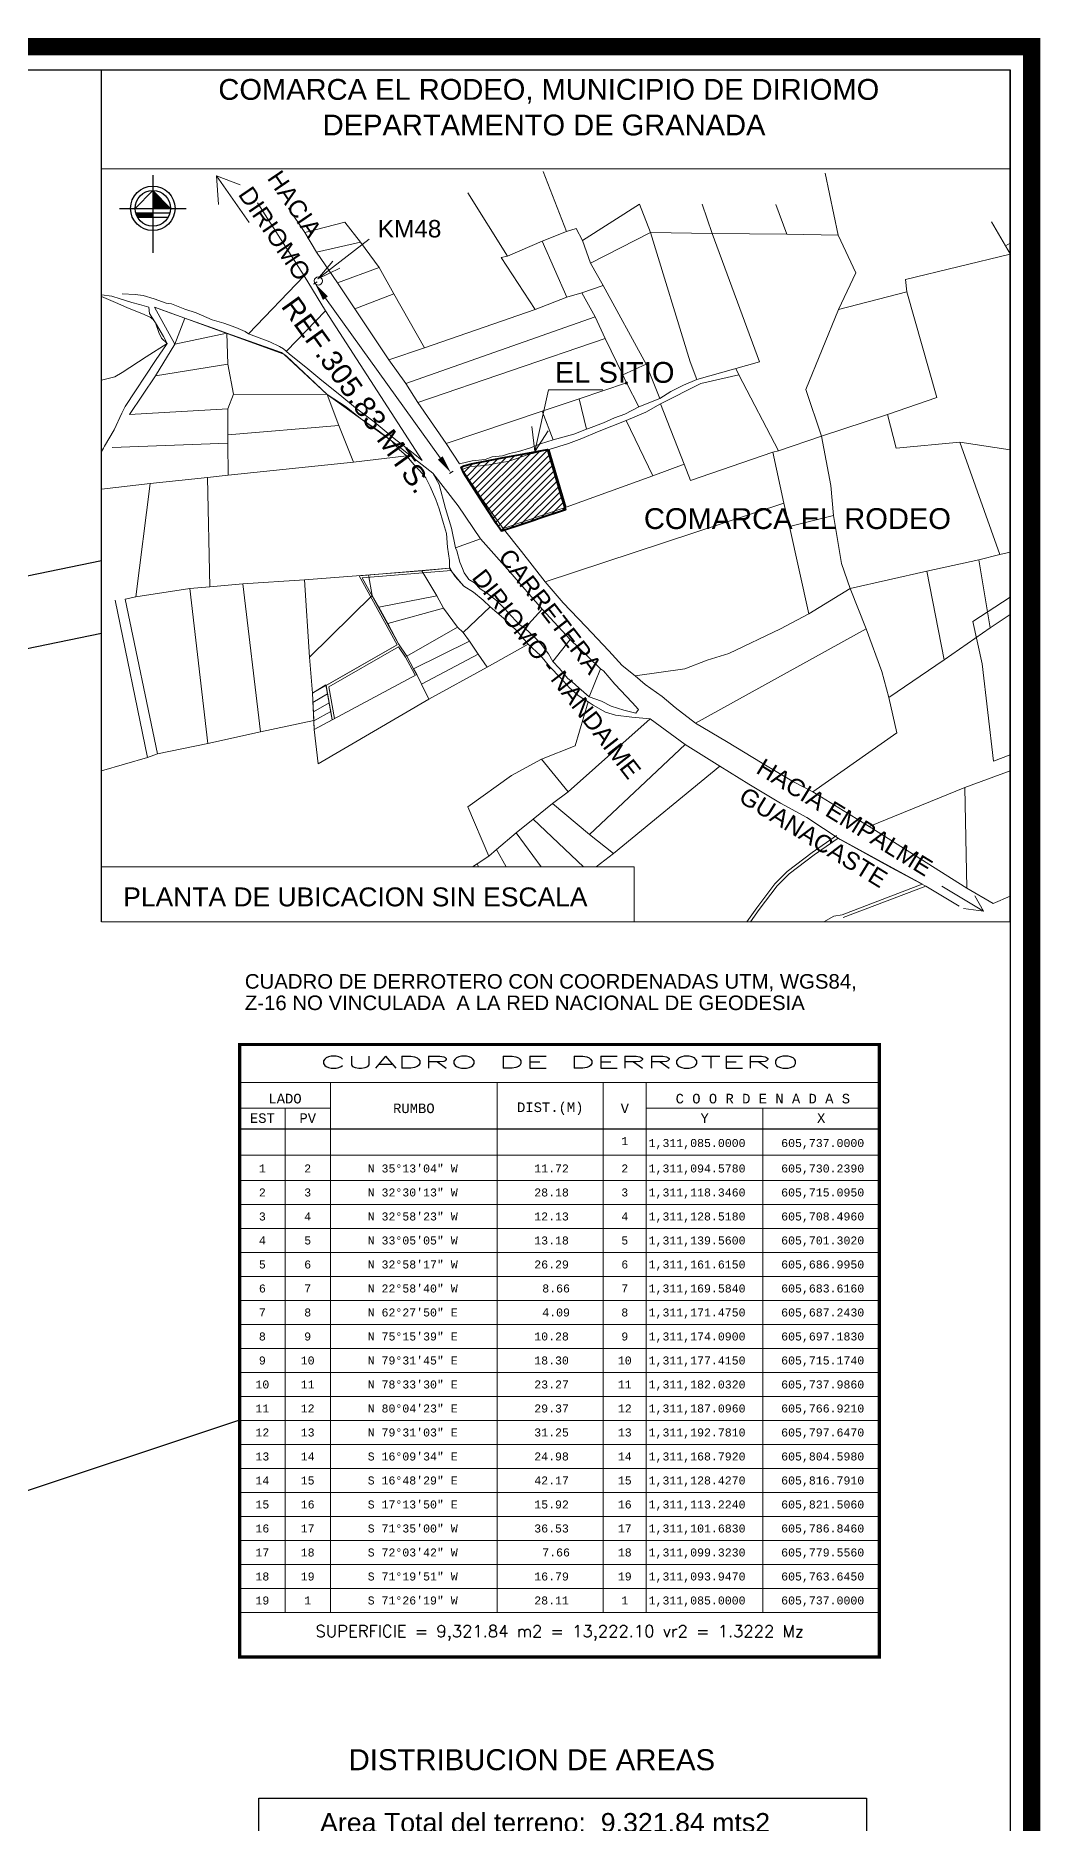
# Model space of a CAD drawing. Header units: millimetres. Extents: x 607619 to 1211550, y 1310734 to 2622648.
# Drawn here: x 607964.8 to 608097.4, y 1310893.5 to 1311129.6 of the extents above; entities that cross this region are included whole.
import ezdxf
from ezdxf.enums import TextEntityAlignment as Align

# ---------------------------------------------------------------- set-up
doc = ezdxf.new("R2010")
doc.units = ezdxf.units.MM
doc.header["$PDMODE"] = 32
doc.header["$PDSIZE"] = 0.3
for name, color, linetype in [('-42', 7, 'Continuous'), ('2', 1, 'Continuous'), ('acera', 8, 'Continuous'), ('CERCO', 6, 'Continuous'), ('CVL_CUADCON', 1, 'Continuous'), ('CVL_CUADCON_LIN', 8, 'Continuous'), ('CVL_CUADCON_TIT', 1, 'Continuous'), ('CVL_CUADCON_TX', 2, 'Continuous'), ('FORMATO', 7, 'Continuous'), ('NORTE', 7, 'Continuous'), ('texto', 7, 'Continuous')]:
    doc.layers.add(name, color=color, linetype=linetype)
doc.styles.add('HUECA1', font='HUECA1.shx')
doc.styles.add('MONOTXT4', font='MONOTXT4.shx')
doc.styles.add('PI', font='arial.ttf', dxfattribs={"height": 0.4})
doc.styles.add('PUNTOS PI', font='arial.ttf', dxfattribs={"height": 2.75})
doc.styles.add('ROTULOS', font='arial.ttf', dxfattribs={"height": 3})
doc.dimstyles.new('COTAS LINDEROS', dxfattribs={"dimscale": 40, "dimtxt": 2.75, "dimasz": 0.06, "dimexe": 0.005, "dimexo": 0.005, "dimgap": 0.005, "dimtad": 2, "dimzin": 0, "dimdsep": 46, "dimtxsty": 'PUNTOS PI', "dimcen": 0.09, "dimclrd": 1, "dimclre": 1, "dimclrt": 3, "dimadec": 0, "dimazin": 0, "dimtfac": 1, "dimtofl": 0, "dimtmove": 0, "dimatfit": 3, "dimldrblk": 'ARCHTICK', "dimfxl": 1, "dimtolj": 1, "dimtzin": 0, "dimarcsym": 0})

# ---------------------------------------------------------------- blocks, each defined once
blk = doc.blocks.new('NORTE')
for points in [[(0, 0.4), (0, 0), (0.4, 0)], [(0, -0.1), (-0.387, -0.1, 0.067833), (-0.346, -0.2), (0, -0.2)]]:
    blk.add_hatch(color=256).paths.add_polyline_path(points)
for p, q in [((0, 0.75), (0, -1)), ((-0.75, 0), (0.75, 0)), ((0, 0.4), (-0.4, 0)), ((0, 0.4), (0.4, 0)), ((-0.387, -0.1), (0.387, -0.1)), ((-0.346, -0.2), (0.346, -0.2))]:
    blk.add_line(p, q)
for radius in [0.5, 0.4]:
    blk.add_circle((0, 0), radius)
blk = doc.blocks.new('_ArchTick')
at = {"color": 0, "linetype": 'ByBlock', "const_width": 0.15}
blk.add_lwpolyline([(-0.5, -0.5), (0.5, 0.5)], dxfattribs=at)
blk = doc.blocks.new('*D82')
at = {"color": 7, "lineweight": -2, "transparency": 16777216}
blk.add_line((607924.95, 1311040.67), (607922.14, 1311049.68), dxfattribs=at)
at = {"layer": 'Defpoints', "color": 0, "transparency": 16777216}
for p in [(607922.14, 1311049.68), (607922.14, 1311049.68), (607924.95, 1311040.67)]:
    blk.add_point(p, dxfattribs=at)
at = {"color": 7, "lineweight": -2, "transparency": 16777216, "xscale": 0.8, "yscale": 0.8, "zscale": 0.8}
for p, rotation in [((607922.14, 1311049.68), 107.3516374005312), ((607924.95, 1311040.67), 287.3516374005312)]:
    blk.add_blockref('_ArchTick', p, dxfattribs=dict(at, rotation=rotation))
at = {"color": 7, "transparency": 16777216, "insert": (607922.77, 1311044.93), "char_height": 2.75, "width": 591.5501, "attachment_point": 5, "rotation": 287.3516, "style": 'PUNTOS PI'}
blk.add_mtext('\\A1;{\\fArial|b1|i0|c0|p34;\\H0.43636x;5.86 M}', dxfattribs=at)

msp = doc.modelspace()

# ---------------------------------------------------------------- hatches: boundary and pattern name
at = {"layer": 'CVL_CUADCON_TX', "lineweight": 0}
h = msp.add_hatch(dxfattribs=at)
h.set_pattern_fill('ANSI31', scale=0.2)
h.set_pattern_definition([(45, (1988.48304, -183.159), (-0.44901280605, 0.44901280605), [])])
h.paths.add_polyline_path([(608030.553, 1311065.566), (608031.282, 1311065.802), (608034.748, 1311066.956), (608034.277, 1311068.477), (608033.058, 1311072.513), (608032.363, 1311074.912), (608029.29, 1311074.343), (608026.396, 1311073.837), (608024.115, 1311073.375), (608022.316, 1311073.043), (608021.322, 1311072.781), (608020.959, 1311072.592), (608021.297, 1311071.795), (608022.728, 1311069.59), (608023.447, 1311068.486), (608024.107, 1311067.468), (608025.622, 1311065.092), (608026.298, 1311064.134), (608028.962, 1311065.029)])

# ---------------------------------------------------------------- linework, layer by layer
at = {"layer": '-42', "color": 6, "lineweight": 0, "ltscale": 0.5}
for p, q in [((608088.561, 1311052.21), (608093.457, 1311055.419)), ((608091.269, 1311033.79), (608089.791, 1311046.612)), ((608093.457, 1311034.605), (608091.269, 1311033.79))]:
    msp.add_line(p, q, dxfattribs=at)
for p, q in [((607973.457, 1311012.572), (607973.457, 1311125.072)), ((607973.457, 1311125.072), (608093.457, 1311125.072)), ((608093.457, 1311012.572), (608093.457, 1311125.072))]:
    msp.add_line(p, q)
at = {"lineweight": 0}
for p, q in [((607973.457, 1311111.981), (608093.457, 1311111.981)), ((608093.457, 1311012.572), (607973.457, 1311012.572))]:
    msp.add_line(p, q, dxfattribs=at)
at = {"const_width": 2.28}
msp.add_lwpolyline([(607620.357, 1311128.119), (607620.357, 1310808.919), (608096.307, 1310808.919), (608096.307, 1311128.119)], close=True, dxfattribs=at)
for points in [[(607760.933, 1311016.419), (607973.457, 1311060.263)], [(607920.451, 1311039.738), (607973.457, 1311050.673)]]:
    msp.add_lwpolyline(points)
at = {"lineweight": 0}
msp.add_lwpolyline([(607973.457, 1311012.572), (608043.833, 1311012.572), (608043.833, 1311019.81), (607973.457, 1311019.81)], close=True, dxfattribs=at)
at = {"layer": '2', "color": 1, "linetype": 'Continuous', "lineweight": 0}
for p, q in [((608031.773, 1311111.625), (608034.862, 1311103.716)), ((608069.039, 1311111.429), (608070.759, 1311103.233)), ((608021.837, 1311108.807), (608027.061, 1311100.451)), ((608000.221, 1311097.869), (607994.072, 1311107.481)), ((607998.135, 1311106.807), (608000.329, 1311103.587)), ((608036.975, 1311102.507), (608044.514, 1311107.345)), ((608044.514, 1311107.345), (608045.956, 1311103.593)), ((608052.789, 1311107.335), (608054.105, 1311103.455)), ((608063.98, 1311103.352), (608062.512, 1311107.282)), ((608005.587, 1311104.968), (608000.329, 1311103.587)), ((608005.587, 1311104.968), (608007.657, 1311102.311)), ((608034.862, 1311103.716), (608036.129, 1311104.103)), ((608036.129, 1311104.103), (608036.975, 1311102.507)), ((608092.851, 1311101.844), (608091.006, 1311104.985)), ((608000.329, 1311103.587), (608001.835, 1311101)), ((608001.835, 1311101), (608007.657, 1311102.311)), ((608007.657, 1311102.311), (608010.137, 1311098.97)), ((608027.061, 1311100.451), (608031.645, 1311102.455)), ((608031.645, 1311102.455), (608034.862, 1311103.716)), ((608031.645, 1311102.455), (608034.909, 1311095.029)), ((608036.975, 1311102.507), (608038.058, 1311099.541)), ((608038.058, 1311099.541), (608045.956, 1311103.593)), ((608051.201, 1311086.499), (608045.956, 1311103.593)), ((608045.956, 1311103.593), (608054.105, 1311103.455)), ((608054.105, 1311103.455), (608060.36, 1311086.496)), ((608054.105, 1311103.455), (608063.98, 1311103.352)), ((608063.98, 1311103.352), (608070.759, 1311103.233)), ((608070.759, 1311103.233), (608073.07, 1311098.241)), ((608092.851, 1311101.844), (608093.457, 1311102.18)), ((608093.457, 1311100.789), (608092.851, 1311101.844)), ((608001.835, 1311101), (608004.615, 1311096.943)), ((608027.061, 1311100.451), (608026.235, 1311100.301)), ((608026.235, 1311100.301), (608030.755, 1311093.408)), ((608039.724, 1311096.577), (608038.058, 1311099.541)), ((608079.644, 1311097.378), (608093.457, 1311100.721)), ((607992.887, 1311090.198), (608000.221, 1311097.869)), ((608003.029, 1311093.254), (608000.221, 1311097.869)), ((608004.615, 1311096.943), (608010.137, 1311098.97)), ((608004.615, 1311096.943), (608006.937, 1311093.495)), ((608010.137, 1311098.97), (608012.06, 1311095.475)), ((608073.07, 1311098.241), (608070.786, 1311093.403)), ((608079.836, 1311095.734), (608079.644, 1311097.378)), ((608006.937, 1311093.495), (608012.06, 1311095.475)), ((608012.06, 1311095.475), (608016.135, 1311088.357)), ((608030.755, 1311093.408), (608034.909, 1311095.029)), ((608034.909, 1311095.029), (608036.911, 1311095.623)), ((608036.911, 1311095.623), (608039.724, 1311096.577)), ((608036.911, 1311095.623), (608038.68, 1311092.432)), ((608045.39, 1311086.216), (608039.724, 1311096.577)), ((608070.786, 1311093.403), (608079.836, 1311095.734)), ((608079.836, 1311095.734), (608083.795, 1311081.809)), ((607997.882, 1311087.901), (608003.029, 1311093.254)), ((608006.937, 1311093.495), (608011.426, 1311086.749)), ((608013.671, 1311083.631), (608038.68, 1311092.432)), ((608016.135, 1311088.357), (608030.755, 1311093.408)), ((608038.68, 1311092.432), (608039.99, 1311089.593)), ((608066.477, 1311082.841), (608070.786, 1311093.403)), ((607990.127, 1311086.217), (607990.019, 1311090.291)), ((608011.426, 1311086.749), (608016.135, 1311088.357)), ((608039.99, 1311089.593), (608015.253, 1311081.12)), ((608039.99, 1311089.593), (608042.326, 1311084.779)), ((607980.572, 1311084.66), (607990.127, 1311086.217)), ((607990.127, 1311086.217), (607990.913, 1311082.225)), ((608011.426, 1311086.749), (608013.671, 1311083.631)), ((608042.326, 1311084.779), (608045.39, 1311086.216)), ((608046.161, 1311084.315), (608045.39, 1311086.216)), ((608052.094, 1311084.183), (608051.201, 1311086.499)), ((608052.094, 1311084.183), (608060.36, 1311086.496)), ((608057.625, 1311084.785), (608057.244, 1311085.624)), ((607980.572, 1311084.66), (607977.162, 1311079.555)), ((608013.671, 1311083.631), (608015.253, 1311081.12)), ((608036.555, 1311081.626), (608042.788, 1311083.714)), ((608042.326, 1311084.779), (608042.788, 1311083.714)), ((608042.788, 1311083.714), (608044.442, 1311080.551)), ((608047.205, 1311081.652), (608046.161, 1311084.315)), ((608062.891, 1311074.746), (608057.625, 1311084.785)), ((608068.541, 1311076.679), (608066.477, 1311082.841)), ((607977.162, 1311079.555), (607990.164, 1311080.3)), ((607990.164, 1311080.3), (607990.141, 1311076.872)), ((607990.164, 1311080.3), (607990.913, 1311082.225)), ((607990.913, 1311082.225), (608003.244, 1311082.176)), ((608004.821, 1311078.113), (608003.244, 1311082.176)), ((608015.253, 1311081.12), (608019.002, 1311075.72)), ((608031.673, 1311079.983), (608036.555, 1311081.626)), ((608036.555, 1311081.626), (608037.497, 1311077.633)), ((608044.442, 1311080.551), (608047.205, 1311081.652)), ((608047.283, 1311080.967), (608050.436, 1311073.008)), ((608083.795, 1311081.809), (608077.258, 1311079.567)), ((607990.141, 1311076.872), (608004.821, 1311078.113)), ((608004.821, 1311078.113), (608006.743, 1311073.249)), ((608019.002, 1311075.72), (608031.673, 1311079.983)), ((608031.673, 1311079.983), (608033.1, 1311076.202)), ((608042.747, 1311078.767), (608046.256, 1311071.463)), ((608077.258, 1311079.567), (608068.541, 1311076.679)), ((608077.258, 1311079.567), (608078.399, 1311075.102)), ((607990.159, 1311075.754), (607974.849, 1311075.204)), ((607990.159, 1311075.754), (607990.141, 1311076.872)), ((607990.181, 1311071.539), (607990.159, 1311075.754)), ((608068.541, 1311076.679), (608062.891, 1311074.746)), ((608078.399, 1311075.102), (608086.822, 1311075.906)), ((608086.822, 1311075.906), (608092.106, 1311061.047)), ((608086.822, 1311075.906), (608093.457, 1311074.894)), ((608025.05, 1311073.965), (608026.399, 1311074.109)), ((608032.583, 1311074.949), (608034.83, 1311067.317)), ((608051.26, 1311070.853), (608062.13, 1311074.564)), ((608062.13, 1311074.564), (608062.891, 1311074.746)), ((608062.13, 1311074.564), (608063.588, 1311067.84)), ((607979.894, 1311070.419), (607987.463, 1311071.228)), ((607987.463, 1311071.228), (607990.181, 1311071.539)), ((607987.463, 1311071.228), (607987.773, 1311056.776)), ((608034.83, 1311067.317), (608046.256, 1311071.463)), ((608046.256, 1311071.463), (608050.436, 1311073.008)), ((608050.436, 1311073.008), (608051.26, 1311070.853)), ((607973.457, 1311069.71), (607979.894, 1311070.419)), ((607979.894, 1311070.419), (607977.992, 1311055.45)), ((608026.527, 1311064.512), (608034.83, 1311067.317)), ((608032.059, 1311057.44), (608063.588, 1311067.84)), ((608063.588, 1311067.84), (608064.341, 1311064.771)), ((608064.341, 1311064.771), (608070.146, 1311066.196)), ((608064.341, 1311064.771), (608066.891, 1311053.226)), ((608020.222, 1311061.927), (608023.505, 1311063.123)), ((608093.457, 1311061.361), (608092.106, 1311061.047)), ((608007.476, 1311058.267), (608019.413, 1311059.255)), ((608015.76, 1311058.887), (608019.413, 1311059.255)), ((608089.318, 1311060.373), (608082.472, 1311058.841)), ((608092.106, 1311061.047), (608089.318, 1311060.373)), ((608089.318, 1311060.373), (608090.839, 1311051.364)), ((607987.773, 1311056.776), (607985.107, 1311056.592)), ((607992.116, 1311057.202), (607987.773, 1311056.776)), ((608000.268, 1311057.728), (607992.116, 1311057.202)), ((607994.448, 1311037.632), (607992.116, 1311057.202)), ((608000.268, 1311057.728), (608015.76, 1311058.887)), ((608000.936, 1311047.514), (608000.268, 1311057.728)), ((608012.506, 1311049.148), (608007.476, 1311058.267)), ((608007.884, 1311057.962), (608019.63, 1311058.936)), ((608012.688, 1311049.252), (608007.884, 1311057.962)), ((608009.189, 1311055.658), (608008.737, 1311058.361)), ((608017.743, 1311055.622), (608015.76, 1311058.887)), ((608082.472, 1311058.841), (608072.356, 1311056.555)), ((608084.769, 1311047.142), (608082.472, 1311058.841)), ((607975.273, 1311055.037), (607979.526, 1311034.259)), ((607977.992, 1311055.45), (607976.594, 1311055.155)), ((607976.594, 1311055.155), (607980.874, 1311034.732)), ((607985.107, 1311056.592), (607977.992, 1311055.45)), ((607985.107, 1311056.592), (607987.508, 1311036.107)), ((608009.189, 1311055.658), (608000.936, 1311047.514)), ((608009.189, 1311055.658), (608010.067, 1311054.102)), ((608010.067, 1311054.102), (608017.743, 1311055.622)), ((608018.646, 1311053.965), (608017.743, 1311055.622)), ((608072.356, 1311056.555), (608066.891, 1311053.226)), ((608072.356, 1311056.555), (608074.466, 1311051.257)), ((608010.067, 1311054.102), (608011.297, 1311051.935)), ((608011.297, 1311051.935), (608018.646, 1311053.965)), ((608012.688, 1311049.252), (608011.297, 1311051.935)), ((608020.482, 1311051.463), (608018.646, 1311053.965)), ((608021.239, 1311050.772), (608024.786, 1311054.165)), ((608029.366, 1311051.348), (608031.641, 1311053.846)), ((608035.371, 1311049.833), (608031.641, 1311053.846)), ((608089.791, 1311046.612), (608088.561, 1311052.21)), ((608090.839, 1311051.364), (608093.457, 1311053.118)), ((608013.781, 1311047.626), (608020.482, 1311051.463)), ((608014.684, 1311045.968), (608022.069, 1311049.623)), ((608021.239, 1311050.772), (608020.482, 1311051.463)), ((608022.069, 1311049.623), (608021.239, 1311050.772)), ((608023.225, 1311047.888), (608022.069, 1311049.623)), ((608033.068, 1311046.954), (608035.371, 1311049.833)), ((608051.893, 1311038.775), (608074.466, 1311051.257)), ((608074.466, 1311051.257), (608076.502, 1311045.628)), ((608084.769, 1311047.142), (608090.839, 1311051.364)), ((608001.336, 1311042.737), (608000.936, 1311047.514)), ((608012.506, 1311049.148), (608001.336, 1311042.737)), ((608003.109, 1311043.755), (608012.506, 1311049.148)), ((608013.781, 1311047.626), (608012.688, 1311049.252)), ((608013.601, 1311047.517), (608012.693, 1311048.868)), ((608013.601, 1311047.517), (608014.499, 1311045.868)), ((608013.781, 1311047.626), (608014.684, 1311045.968)), ((608015.711, 1311043.955), (608023.225, 1311047.888)), ((608024.407, 1311046.204), (608023.225, 1311047.888)), ((608029.802, 1311049.2), (608024.407, 1311046.204)), ((608001.532, 1311037.936), (608015.085, 1311045.204)), ((608014.498, 1311045.871), (608014.899, 1311045.106)), ((608014.684, 1311045.968), (608015.085, 1311045.204)), ((608015.085, 1311045.204), (608015.711, 1311043.955)), ((608024.407, 1311046.204), (608016.713, 1311041.967)), ((608033.042, 1311046.954), (608033.068, 1311046.954)), ((608037.885, 1311042.247), (608039.382, 1311045.969)), ((608076.502, 1311045.628), (608077.46, 1311042.179)), ((608077.46, 1311042.179), (608084.769, 1311047.142)), ((608001.489, 1311039.13), (608001.336, 1311042.737)), ((608015.711, 1311043.955), (608016.713, 1311041.967)), ((608016.713, 1311041.967), (608002.061, 1311033.438)), ((608036.014, 1311035.81), (608037.747, 1311041.627)), ((608078.526, 1311037.51), (608077.46, 1311042.179)), ((607994.448, 1311037.632), (608001.489, 1311039.13)), ((608001.532, 1311037.936), (608001.489, 1311039.13)), ((608002.061, 1311033.438), (608001.532, 1311037.936)), ((608035.111, 1311029.722), (608045.927, 1311039.341)), ((608045.927, 1311039.341), (608050.558, 1311035.95)), ((607980.874, 1311034.732), (607987.508, 1311036.107)), ((607987.508, 1311036.107), (607994.448, 1311037.632)), ((608031.585, 1311034.013), (608036.014, 1311035.81)), ((608037.891, 1311024.09), (608050.558, 1311035.95)), ((608050.558, 1311035.95), (608055.11, 1311033.093)), ((608067.431, 1311029.701), (608078.526, 1311037.51)), ((607973.457, 1311032.487), (607979.526, 1311034.259)), ((607979.526, 1311034.259), (607980.874, 1311034.732)), ((608027.611, 1311031.858), (608031.585, 1311034.013)), ((608031.585, 1311034.013), (608035.111, 1311029.722)), ((608041.072, 1311021.578), (608055.11, 1311033.093)), ((608021.847, 1311027.735), (608027.611, 1311031.858)), ((608087.5, 1311030.29), (608093.457, 1311032.516)), ((608033.044, 1311028.188), (608035.111, 1311029.722)), ((608067.431, 1311029.701), (608074.832, 1311025.15)), ((608087.5, 1311030.29), (608074.832, 1311025.15)), ((608087.753, 1311017.009), (608087.5, 1311030.29)), ((608024.621, 1311021.239), (608021.847, 1311027.735)), ((608028.246, 1311024.311), (608030.492, 1311026.123)), ((608030.492, 1311026.123), (608033.044, 1311028.188)), ((608030.492, 1311026.123), (608037.1, 1311019.81)), ((608033.044, 1311028.188), (608037.891, 1311024.09)), ((608025.642, 1311022.12), (608028.246, 1311024.311)), ((608028.246, 1311024.311), (608031.535, 1311019.81)), ((608037.891, 1311024.09), (608041.072, 1311021.578)), ((608074.832, 1311025.15), (608087.753, 1311017.009)), ((608023.092, 1311020.209), (608024.621, 1311021.239)), ((608024.621, 1311021.239), (608025.642, 1311022.12)), ((608025.642, 1311022.12), (608026.899, 1311019.81)), ((608038.79, 1311019.81), (608041.072, 1311021.578)), ((608022.443, 1311019.81), (608023.092, 1311020.209)), ((608023.092, 1311020.209), (608023.24, 1311019.81)), ((608071.283, 1311013.479), (608081.856, 1311017.52)), ((608071.425, 1311013.108), (608082.321, 1311017.271)), ((608082.321, 1311017.271), (608086.721, 1311014.642)), ((608087.753, 1311017.009), (608091.237, 1311014.987)), ((608091.237, 1311014.987), (608093.457, 1311015.941))]:
    msp.add_line(p, q, dxfattribs=at)
for points in [[(607973.457, 1311095.362), (607974.825, 1311095.198), (607975.917, 1311094.82), (607977.442, 1311094.342), (607978.458, 1311094.092), (607979.703, 1311093.714)], [(607973.457, 1311095.123), (607975.61, 1311094.201), (607976.911, 1311093.632), (607978.804, 1311092.88), (607979.874, 1311092.4), (607980.292, 1311092.093), (607980.583, 1311091.639), (607981.668, 1311089.841), (607982.124, 1311088.941), (607979.348, 1311087.187), (607976.18, 1311085.108), (607975.225, 1311084.544), (607973.457, 1311084.067)], [(607973.457, 1311095.123), (607975.61, 1311094.201), (607976.911, 1311093.632), (607978.804, 1311092.88), (607979.874, 1311092.4), (607980.292, 1311092.093), (607980.583, 1311091.639), (607981.668, 1311089.841), (607982.124, 1311088.941), (607979.348, 1311087.187), (607976.18, 1311085.108), (607975.225, 1311084.544), (607973.457, 1311084.067)], [(607982.703, 1311094.156), (607982.011, 1311094.259), (607980.434, 1311094.81), (607978.96, 1311095.26), (607977.893, 1311095.407), (607976.166, 1311095.5)], [(607979.703, 1311093.714), (607979.815, 1311092.868), (607980.568, 1311091.644), (607981.042, 1311090.396), (607981.392, 1311089.632), (607982.124, 1311088.941), (607980.611, 1311086.666), (607976.585, 1311080.6), (607976.123, 1311079.74), (607975.118, 1311077.513), (607973.847, 1311075.365), (607973.713, 1311075.121), (607973.457, 1311074.652)], [(607980.464, 1311093.717), (607983.164, 1311088.832), (607980.572, 1311084.66)], [(607980.464, 1311093.717), (607981.659, 1311093.288), (607984.454, 1311092.281), (607988.215, 1311090.946), (607990.019, 1311090.291)], [(607980.464, 1311093.717), (607997.554, 1311087.506), (608003.244, 1311082.176), (608011.742, 1311076.078), (608017.216, 1311071.802)], [(607982.703, 1311094.156), (607984.475, 1311093.475), (607985.949, 1311092.997), (607988.059, 1311092.063), (607989.608, 1311091.611), (607991.209, 1311091.031), (607992.429, 1311090.502), (607992.887, 1311090.198)], [(607997.513, 1311088.231), (607998.251, 1311087.572), (608000.695, 1311085.572), (608002.578, 1311084.028), (608004.945, 1311082.13), (608007.006, 1311080.409), (608009.474, 1311078.587), (608012.122, 1311076.384), (608014.615, 1311074.436), (608015.812, 1311073.474), (608003.029, 1311093.254)], [(607990.019, 1311090.291), (607997.21, 1311087.747), (607997.897, 1311087.266), (608003.244, 1311082.176)], [(607992.887, 1311090.198), (607995.708, 1311089.165), (607996.979, 1311088.534), (607997.513, 1311088.231)], [(608047.205, 1311081.652), (608048.673, 1311082.597), (608050.346, 1311083.415), (608052.094, 1311084.183)], [(608057.625, 1311084.785), (608052.629, 1311083.626), (608047.283, 1311080.967)], [(608003.244, 1311082.176), (608005.762, 1311080.583), (608007.671, 1311079.038), (608010.037, 1311077.394), (608011.742, 1311076.078), (608012.786, 1311074.938), (608013.728, 1311074.077)], [(608037.776, 1311077.684), (608039.779, 1311078.453), (608041.223, 1311079.118), (608042.567, 1311079.58), (608043.504, 1311080.091), (608044.442, 1311080.551)], [(608047.283, 1311080.967), (608045.332, 1311079.868), (608042.747, 1311078.767)], [(608042.747, 1311078.767), (608038.971, 1311077.256), (608036.893, 1311076.386), (608035.118, 1311075.719), (608032.583, 1311074.949)], [(608019.002, 1311075.72), (608020.762, 1311073.032), (608022.411, 1311073.418), (608024.136, 1311073.627), (608025.05, 1311073.965)], [(608026.399, 1311074.109), (608027.356, 1311074.399), (608028.548, 1311074.657), (608029.968, 1311075.093), (608031.438, 1311075.657), (608033.1, 1311076.202)], [(608033.1, 1311076.202), (608035.85, 1311076.967), (608037.497, 1311077.633), (608037.776, 1311077.684)], [(608070.146, 1311066.196), (608069.795, 1311070.183), (608068.541, 1311076.679)], [(607990.181, 1311071.539), (608006.743, 1311073.249), (608013.728, 1311074.077)], [(608013.728, 1311074.077), (608014.747, 1311072.911), (608015.512, 1311072.101), (608016.276, 1311071.188), (608016.864, 1311070.021), (608017.631, 1311068.347), (608018.067, 1311067.103), (608018.632, 1311065.148), (608019.017, 1311063.853), (608019.15, 1311062.024), (608019.435, 1311060.272), (608019.413, 1311059.255)], [(608032.583, 1311074.949), (608029.793, 1311074.254), (608028.044, 1311073.664), (608027.132, 1311073.331), (608025.99, 1311073.175), (608024.646, 1311072.917), (608023.53, 1311072.786), (608022.083, 1311072.68), (608021.095, 1311072.271)], [(608023.505, 1311063.123), (608020.564, 1311067.486), (608017.216, 1311071.802)], [(608017.216, 1311071.802), (608018.044, 1311070.323), (608018.886, 1311067.143), (608019.681, 1311064.522), (608020.222, 1311061.927)], [(608021.095, 1311072.271), (608023.773, 1311068.264), (608026.527, 1311064.512)], [(608072.356, 1311056.555), (608071.196, 1311059.852), (608070.146, 1311066.196)], [(608026.527, 1311064.512), (608028.949, 1311061.445), (608032.059, 1311057.44)], [(608019.15, 1311062.024), (608019.435, 1311060.272), (608019.418, 1311059.503), (608019.443, 1311059.258), (608019.783, 1311058.71), (608020.739, 1311057.519), (608021.325, 1311056.873)], [(608020.222, 1311061.927), (608020.372, 1311061.545), (608020.768, 1311060.07), (608021.118, 1311059.229), (608021.368, 1311058.643), (608021.795, 1311058.005), (608021.971, 1311057.75), (608022.704, 1311057.313), (608023.46, 1311056.52), (608024.421, 1311055.904), (608025.608, 1311054.981), (608026.667, 1311053.933), (608027.675, 1311052.884), (608028.607, 1311051.836), (608029.366, 1311051.348)], [(608031.641, 1311053.846), (608027.41, 1311058.778), (608023.505, 1311063.123)], [(608019.413, 1311059.255), (608020.153, 1311058.165), (608021.325, 1311056.873), (608022.596, 1311056.089), (608023.869, 1311055.026), (608024.786, 1311054.165)], [(608032.059, 1311057.44), (608034.454, 1311054.678), (608037.408, 1311051.536), (608040.465, 1311048.344), (608042.223, 1311046.418), (608043.928, 1311045.026)], [(608024.786, 1311054.165), (608026.542, 1311052.671), (608028.375, 1311050.923), (608029.802, 1311049.2)], [(608043.928, 1311045.026), (608050.506, 1311045.982), (608053.47, 1311047.089), (608056.334, 1311047.967), (608063.119, 1311051.226), (608066.891, 1311053.226)], [(608029.366, 1311051.348), (608030.652, 1311050.146), (608031.534, 1311049.225), (608032.516, 1311047.948), (608033.068, 1311046.954)], [(608039.382, 1311045.969), (608037.692, 1311047.581), (608035.371, 1311049.833)], [(608003.482, 1311043.582), (608012.693, 1311048.868)], [(608029.802, 1311049.2), (608031.432, 1311047.706), (608032.68, 1311046.236), (608034.081, 1311044.767), (608035.279, 1311043.449), (608036.424, 1311042.462), (608037.035, 1311042.032), (608037.747, 1311041.627)], [(608033.068, 1311046.954), (608033.925, 1311046.034), (608035.033, 1311044.705), (608035.639, 1311044.269), (608036.497, 1311043.476), (608037.178, 1311042.887), (608037.885, 1311042.247)], [(608037.885, 1311042.247), (608039.505, 1311041.677), (608040.77, 1311041.033), (608042.467, 1311040.487), (608044.039, 1311040.12), (608044.397, 1311040.601), (608043.54, 1311041.521), (608041.272, 1311043.95), (608039.761, 1311045.687), (608039.382, 1311045.969)], [(608043.928, 1311045.026), (608045.252, 1311043.912), (608047.49, 1311042.293), (608049.221, 1311040.876), (608051.893, 1311038.775)], [(608001.33, 1311042.737), (608003.094, 1311043.833), (608003.939, 1311039.227)], [(608001.336, 1311042.737), (608001.532, 1311037.938)], [(608001.532, 1311037.938), (608001.485, 1311039.082), (608001.436, 1311040.292), (608001.386, 1311041.502), (608003.31, 1311042.655)], [(608003.109, 1311043.755), (608003.939, 1311039.227)], [(608003.939, 1311039.227), (608003.737, 1311040.325), (608003.524, 1311041.49), (608003.31, 1311042.655)], [(608003.482, 1311043.582), (608004.25, 1311039.394)], [(608001.436, 1311040.292), (608003.524, 1311041.49)], [(608003.737, 1311040.325), (608001.485, 1311039.082)], [(608037.747, 1311041.627), (608038.383, 1311041.172), (608040.01, 1311040.262), (608041.357, 1311039.86), (608043.49, 1311039.562), (608045.927, 1311039.341)], [(608001.532, 1311037.938), (608003.939, 1311039.227)], [(608051.893, 1311038.775), (608056.013, 1311036.374), (608060.718, 1311033.517), (608064.838, 1311031.04), (608067.431, 1311029.701)], [(608055.11, 1311033.093), (608058.976, 1311030.742), (608063.122, 1311028.239), (608066.605, 1311026.344), (608071.031, 1311023.436), (608077.693, 1311019.747), (608082.321, 1311017.271)], [(608070.541, 1311023.935), (608067.343, 1311021.703), (608064.035, 1311019.203), (608062.394, 1311017.591), (608059.999, 1311014.417), (608058.685, 1311012.572)], [(608070.769, 1311023.608), (608067.577, 1311021.381), (608064.295, 1311018.901), (608062.694, 1311017.328), (608060.32, 1311014.181), (608059.174, 1311012.572)], [(608081.886, 1311017.531), (608070.769, 1311023.608)], [(608081.856, 1311017.52), (608071.283, 1311013.479), (608070.169, 1311013.287), (608068.845, 1311012.572)]]:
    msp.add_lwpolyline(points, dxfattribs=at)
at = {"layer": '2', "color": 1, "linetype": 'Continuous', "lineweight": 0, "flags": 128}
msp.add_lwpolyline([(608093.457, 1311034.605), (608091.269, 1311033.79), (608089.791, 1311046.612), (608088.561, 1311052.21), (608093.457, 1311055.419)], dxfattribs=at)
at = {"layer": '2', "color": 1, "linetype": 'Continuous', "lineweight": 0}
for points in [[(608003.31, 1311042.655), (608003.524, 1311041.49), (608001.436, 1311040.292), (608001.386, 1311041.502)], [(608003.524, 1311041.49), (608003.737, 1311040.325), (608001.485, 1311039.082), (608001.436, 1311040.292)], [(608003.737, 1311040.325), (608003.939, 1311039.227), (608001.532, 1311037.938), (608001.485, 1311039.082)]]:
    msp.add_lwpolyline(points, close=True, dxfattribs=at)
msp.add_point((608042.788, 1311083.714), dxfattribs=at)
at = {"layer": 'acera', "color": 7}
for p, q in [((607994.233, 1310896.846), (608074.498, 1310896.846)), ((607994.233, 1310863.555), (607994.233, 1310896.846)), ((608074.498, 1310896.846), (608074.498, 1310863.555))]:
    msp.add_line(p, q, dxfattribs=at)
at = {"layer": 'CERCO'}
msp.add_line((607952.263, 1310933.662), (607991.715, 1310946.799), dxfattribs=at)
at = {"layer": 'CVL_CUADCON', "color": 1, "linetype": 'Continuous', "lineweight": 0, "const_width": 0.423, "flags": 128}
msp.add_lwpolyline([(607991.715, 1310996.36), (608076.205, 1310996.36), (608076.205, 1310915.468), (607991.715, 1310915.468)], close=True, dxfattribs=at)
at = {"layer": 'CVL_CUADCON', "color": 1, "linetype": 'Continuous', "lineweight": 0, "const_width": 0.158, "flags": 128}
for points in [[(607991.715, 1310991.343), (608076.205, 1310991.343)], [(607991.715, 1310985.196), (608076.205, 1310985.196)], [(607991.715, 1310921.349), (608076.205, 1310921.349)]]:
    msp.add_lwpolyline(points, dxfattribs=at)
at = {"layer": 'CVL_CUADCON_LIN', "color": 1, "linetype": 'Continuous', "lineweight": 0}
for p, q in [((608003.684, 1310991.343), (608003.684, 1310921.349)), ((608025.734, 1310991.343), (608025.734, 1310921.349)), ((608039.725, 1310991.343), (608039.725, 1310921.349)), ((608045.415, 1310991.343), (608045.415, 1310921.349)), ((607997.695, 1310987.932), (607997.695, 1310921.349)), ((608060.81, 1310987.932), (608060.81, 1310921.349)), ((607991.715, 1310981.757), (608076.205, 1310981.757)), ((607991.715, 1310978.4), (608076.205, 1310978.4)), ((607991.715, 1310975.23), (608076.205, 1310975.23)), ((607991.715, 1310972.061), (608076.205, 1310972.061)), ((607991.715, 1310968.891), (608076.205, 1310968.891)), ((607991.715, 1310965.722), (608076.205, 1310965.722)), ((607991.715, 1310962.552), (608076.205, 1310962.552)), ((607991.715, 1310959.383), (608076.205, 1310959.383)), ((607991.715, 1310956.213), (608076.205, 1310956.213)), ((607991.715, 1310953.044), (608076.205, 1310953.044)), ((607991.715, 1310949.874), (608076.205, 1310949.874)), ((607991.715, 1310946.705), (608076.205, 1310946.705)), ((607991.715, 1310943.535), (608076.205, 1310943.535)), ((607991.715, 1310940.366), (608076.205, 1310940.366)), ((607991.715, 1310937.197), (608076.205, 1310937.197)), ((607991.715, 1310934.027), (608076.205, 1310934.027)), ((607991.715, 1310930.858), (608076.205, 1310930.858)), ((607991.715, 1310927.688), (608076.205, 1310927.688)), ((607991.715, 1310924.519), (608076.205, 1310924.519))]:
    msp.add_line(p, q, dxfattribs=at)
at = {"layer": 'CVL_CUADCON_LIN', "color": 8, "linetype": 'Continuous', "lineweight": 0}
for p, q in [((607991.715, 1310987.932), (608003.684, 1310987.932)), ((608045.415, 1310987.932), (608076.205, 1310987.932)), ((607991.715, 1310921.349), (608076.205, 1310921.349))]:
    msp.add_line(p, q, dxfattribs=at)
at = {"layer": 'CVL_CUADCON_TX', "color": 7, "lineweight": 0}
for p, q in [((608001.932, 1311097.073), (608001.479, 1311096.748)), ((608003.041, 1311094.915), (608018.197, 1311073.806)), ((608019.888, 1311072.065), (608019.434, 1311071.739))]:
    msp.add_line(p, q, dxfattribs=at)
for points in [[(607992.948, 1311104.911), (607988.667, 1311111.077)], [(607988.895, 1311107.294), (607988.667, 1311111.077), (607991.767, 1311109.873)], [(608030.703, 1311074.676), (608032.501, 1311082.787), (608039.672, 1311082.787)], [(608030.308, 1311077.947), (608030.703, 1311074.676), (608032.444, 1311077.414)], [(608084.447, 1311017.277), (608089.931, 1311013.976)], [(608088.81, 1311016.007), (608089.931, 1311013.976), (608087.33, 1311014.321)]]:
    msp.add_lwpolyline(points, dxfattribs=at)
at = {"layer": 'CVL_CUADCON_TX', "color": 7, "linetype": 'Continuous', "lineweight": 0}
for points in [[(608002.041, 1311097.477), (608008.821, 1311102.719)], [(608004, 1311099.789), (608002.041, 1311097.477), (608004.935, 1311098.871)]]:
    msp.add_lwpolyline(points, dxfattribs=at)
at = {"layer": 'CVL_CUADCON_TX', "lineweight": 0}
msp.add_lwpolyline([(608026.298, 1311064.134), (608025.622, 1311065.092), (608024.107, 1311067.468), (608023.447, 1311068.486), (608022.728, 1311069.59), (608021.297, 1311071.795), (608020.959, 1311072.592), (608021.322, 1311072.781), (608022.316, 1311073.043), (608024.115, 1311073.375), (608026.396, 1311073.837), (608029.29, 1311074.343), (608032.363, 1311074.912), (608033.058, 1311072.513), (608034.277, 1311068.477), (608034.748, 1311066.956), (608031.282, 1311065.802), (608030.553, 1311065.566), (608028.962, 1311065.029)], close=True, dxfattribs=at)
at = {"layer": 'CVL_CUADCON_TX', "color": 7, "lineweight": 40}
msp.add_lwpolyline([(608026.298, 1311064.134), (608025.622, 1311065.092), (608024.107, 1311067.468), (608023.447, 1311068.486), (608022.728, 1311069.59), (608021.297, 1311071.795), (608020.959, 1311072.592), (608021.322, 1311072.781), (608022.316, 1311073.043), (608024.115, 1311073.375), (608026.396, 1311073.837), (608029.29, 1311074.343), (608032.363, 1311074.912), (608033.058, 1311072.513), (608034.277, 1311068.477), (608034.748, 1311066.956), (608031.282, 1311065.802), (608030.553, 1311065.566), (608028.962, 1311065.029)], close=True, dxfattribs=at)
at = {"layer": 'CVL_CUADCON_TX', "color": 7, "lineweight": 0}
msp.add_circle((608002.094, 1311097.19), 0.543, dxfattribs=at)
for points in [[(608003.366, 1311095.148), (608002.716, 1311094.681), (608001.641, 1311096.864)], [(608018.522, 1311074.039), (608017.872, 1311073.572), (608019.597, 1311071.856)]]:
    msp.add_solid(points, dxfattribs=at)
at = {"layer": 'FORMATO', "color": 8}
for p, q in [((607623.207, 1311125.072), (608093.457, 1311125.072)), ((608093.457, 1311125.072), (608093.457, 1310811.867))]:
    msp.add_line(p, q, dxfattribs=at)

# ---------------------------------------------------------------- block references
at = {"layer": 'NORTE', "lineweight": 0, "xscale": 5.875199999973276, "yscale": 5.875199999973276, "zscale": 5.875199999973276}
msp.add_blockref('NORTE', (607980.232, 1311106.77), dxfattribs=at)

# ---------------------------------------------------------------- texts
at = {"style": 'PI'}
for s, height, p in [('  COMARCA EL RODEO, MUNICIPIO DE DIRIOMO ', 2.75, (607986.757, 1311121.105)), ('DEPARTAMENTO DE GRANADA ', 2.75, (608002.673, 1311116.405)), ('CUADRO DE DERROTERO CON COORDENADAS UTM, WGS84,', 1.925, (607992.39, 1311003.728)), ('Z-16 NO VINCULADA  A LA RED NACIONAL DE GEODESIA', 1.925, (607992.39, 1311000.9)), ('DISTRIBUCION DE AREAS', 2.772, (608006.092, 1310900.52))]:
    msp.add_text(s, height=height, dxfattribs=at).set_placement(p)
at = {"lineweight": 0, "style": 'PI'}
msp.add_text('PLANTA DE UBICACION SIN ESCALA', height=2.5, dxfattribs=at).set_placement((607976.329, 1311014.597))
at = {"layer": 'CVL_CUADCON_TIT', "color": 1, "lineweight": 0, "style": 'HUECA1', "width": 2.180836}
msp.add_text('CUADRO DE DERROTERO', height=1.58473, dxfattribs=at).set_placement((608002.28, 1310993.222), (608065.64, 1310993.222), align=Align.FIT)
at = {"layer": 'CVL_CUADCON_TIT', "color": 1, "lineweight": 0, "style": 'MONOTXT4'}
for s, height, p in [('LADO', 1.2678, (607997.695, 1310988.576)), ('C O O R D E N A D A S', 1.26778, (608060.809, 1310988.576)), ('EST', 1.2678, (607994.705, 1310986.002)), ('PV', 1.2678, (608000.695, 1310986.002)), ('Y', 1.268, (608053.118, 1310986.002)), ('X', 1.268, (608068.511, 1310986.002))]:
    msp.add_text(s, height=height, dxfattribs=at).set_placement(p, align=Align.CENTER)
at = {"layer": 'CVL_CUADCON_TIT', "color": 1, "lineweight": 0}
for s, height, style, p in [('RUMBO', 1.2678, 'MONOTXT4', (608014.715, 1310987.929)), ('DIST.(M)', 1.2678, 'MONOTXT4', (608032.728, 1310987.929)), ('V', 1.268, 'MONOTXT4', (608042.574, 1310987.929)), ('SUPERFICIE = 9,321.84 m2 = 13,222.10 vr2 = 1.3222 Mz', 1.58473, 'HUECA1', (608033.96, 1310918.637))]:
    msp.add_text(s, height=height, dxfattribs=dict(at, style=style)).set_placement(p, align=Align.MIDDLE)
at = {"layer": 'CVL_CUADCON_TX', "color": 7, "lineweight": 0, "style": 'PUNTOS PI'}
for s, rotation, p in [('HACIA ', 304.26473, (607995.255, 1311110.75)), ('DIRIOMO', 304.26473, (607991.423, 1311108.623)), ('CARRETERA', 307.82969, (608025.747, 1311060.685)), ('DIRIOMO - NANDAIME', 307.82969, (608022.258, 1311057.976)), ('HACIA EMPALME', 328.41362, (608059.762, 1311032.292)), ('GUANACASTE', 328.41362, (608057.449, 1311028.529))]:
    msp.add_text(s, height=2.3, rotation=rotation, dxfattribs=at).set_placement(p)
at = {"layer": 'CVL_CUADCON_TX', "color": 2, "linetype": 'Continuous', "lineweight": 0, "style": 'PUNTOS PI'}
msp.add_text('KM48', height=2.3, dxfattribs=at).set_placement((608014.147, 1311104.086), align=Align.MIDDLE)
at = {"layer": 'CVL_CUADCON_TX', "color": 7, "linetype": 'Continuous', "lineweight": 0, "style": 'PUNTOS PI'}
msp.add_text('KM48', height=2.3, dxfattribs=at).set_placement((608014.147, 1311104.086), align=Align.MIDDLE)
at = {"layer": 'CVL_CUADCON_TX', "color": 7, "lineweight": 0, "style": 'PI'}
for s, p in [('EL SITIO', (608033.34, 1311083.736)), ('COMARCA EL RODEO', (608045.097, 1311064.427))]:
    msp.add_text(s, height=2.75, dxfattribs=at).set_placement(p)
at = {"layer": 'CVL_CUADCON_TX', "color": 1, "lineweight": 0, "style": 'MONOTXT4'}
for s, height, p in [('1', 1.056, (608042.57, 1310983.078)), ('1', 1.056, (607994.705, 1310979.456)), ('2', 1.056, (608000.689, 1310979.456)), ('2', 1.056, (608042.57, 1310979.456)), ('2', 1.056, (607994.705, 1310976.287)), ('3', 1.056, (608000.689, 1310976.287)), ('3', 1.056, (608042.57, 1310976.287)), ('3', 1.056, (607994.705, 1310973.117)), ('4', 1.056, (608000.689, 1310973.117)), ('4', 1.056, (608042.57, 1310973.117)), ('4', 1.056, (607994.705, 1310969.948)), ('5', 1.056, (608000.689, 1310969.948)), ('5', 1.056, (608042.57, 1310969.948)), ('5', 1.056, (607994.705, 1310966.778)), ('6', 1.056, (608000.689, 1310966.778)), ('6', 1.056, (608042.57, 1310966.778)), ('6', 1.056, (607994.705, 1310963.609)), ('7', 1.056, (608000.689, 1310963.609)), ('7', 1.056, (608042.57, 1310963.609)), ('7', 1.056, (607994.705, 1310960.439)), ('8', 1.056, (608000.689, 1310960.439)), ('8', 1.056, (608042.57, 1310960.439)), ('8', 1.056, (607994.705, 1310957.27)), ('9', 1.056, (608000.689, 1310957.27)), ('9', 1.056, (608042.57, 1310957.27)), ('9', 1.056, (607994.705, 1310954.1)), ('10', 1.0565, (608000.689, 1310954.1)), ('10', 1.0565, (608042.57, 1310954.1)), ('10', 1.0565, (607994.705, 1310950.931)), ('11', 1.0565, (608000.689, 1310950.931)), ('11', 1.0565, (608042.57, 1310950.931)), ('11', 1.0565, (607994.705, 1310947.761)), ('12', 1.0565, (608000.689, 1310947.761)), ('12', 1.0565, (608042.57, 1310947.761)), ('12', 1.0565, (607994.705, 1310944.592)), ('13', 1.0565, (608000.689, 1310944.592)), ('13', 1.0565, (608042.57, 1310944.592)), ('13', 1.0565, (607994.705, 1310941.423)), ('14', 1.0565, (608000.689, 1310941.423)), ('14', 1.0565, (608042.57, 1310941.423)), ('14', 1.0565, (607994.705, 1310938.253)), ('15', 1.0565, (608000.689, 1310938.253)), ('15', 1.0565, (608042.57, 1310938.253)), ('15', 1.0565, (607994.705, 1310935.084)), ('16', 1.0565, (608000.689, 1310935.084)), ('16', 1.0565, (608042.57, 1310935.084)), ('16', 1.0565, (607994.705, 1310931.914)), ('17', 1.0565, (608000.689, 1310931.914)), ('17', 1.0565, (608042.57, 1310931.914)), ('17', 1.0565, (607994.705, 1310928.745)), ('18', 1.0565, (608000.689, 1310928.745)), ('18', 1.0565, (608042.57, 1310928.745)), ('18', 1.0565, (607994.705, 1310925.575)), ('19', 1.0565, (608000.689, 1310925.575)), ('19', 1.0565, (608042.57, 1310925.575)), ('19', 1.0565, (607994.705, 1310922.406)), ('1', 1.056, (608000.689, 1310922.406)), ('1', 1.056, (608042.57, 1310922.406))]:
    msp.add_text(s, height=height, dxfattribs=at).set_placement(p, align=Align.CENTER)
for s, height, p in [('1,311,085.0000', 1.05649, (608045.722, 1310982.814)), ('605,737.0000', 1.05649, (608063.228, 1310982.814)), ('N 35%%D13\'04" W', 1.05649, (608008.619, 1310979.456)), ('11.72', 1.0565, (608030.615, 1310979.456)), ('1,311,094.5780', 1.05649, (608045.722, 1310979.456)), ('605,730.2390', 1.05649, (608063.228, 1310979.456)), ('N 32%%D30\'13" W', 1.05649, (608008.619, 1310976.287)), ('28.18', 1.0565, (608030.615, 1310976.287)), ('1,311,118.3460', 1.05649, (608045.722, 1310976.287)), ('605,715.0950', 1.05649, (608063.228, 1310976.287)), ('N 32%%D58\'23" W', 1.05649, (608008.619, 1310973.117)), ('12.13', 1.0565, (608030.615, 1310973.117)), ('1,311,128.5180', 1.05649, (608045.722, 1310973.117)), ('605,708.4960', 1.05649, (608063.228, 1310973.117)), ('N 33%%D05\'05" W', 1.05649, (608008.619, 1310969.948)), ('13.18', 1.0565, (608030.615, 1310969.948)), ('1,311,139.5600', 1.05649, (608045.722, 1310969.948)), ('605,701.3020', 1.05649, (608063.228, 1310969.948)), ('N 32%%D58\'17" W', 1.05649, (608008.619, 1310966.778)), ('26.29', 1.0565, (608030.615, 1310966.778)), ('1,311,161.6150', 1.05649, (608045.722, 1310966.778)), ('605,686.9950', 1.05649, (608063.228, 1310966.778)), ('N 22%%D58\'40" W', 1.05649, (608008.619, 1310963.609)), ('8.66', 1.0565, (608031.671, 1310963.609)), ('1,311,169.5840', 1.05649, (608045.722, 1310963.609)), ('605,683.6160', 1.05649, (608063.228, 1310963.609)), ('N 62%%D27\'50" E', 1.05649, (608008.619, 1310960.439)), ('4.09', 1.0565, (608031.671, 1310960.439)), ('1,311,171.4750', 1.05649, (608045.722, 1310960.439)), ('605,687.2430', 1.05649, (608063.228, 1310960.439)), ('N 75%%D15\'39" E', 1.05649, (608008.619, 1310957.27)), ('10.28', 1.0565, (608030.615, 1310957.27)), ('1,311,174.0900', 1.05649, (608045.722, 1310957.27)), ('605,697.1830', 1.05649, (608063.228, 1310957.27)), ('N 79%%D31\'45" E', 1.05649, (608008.619, 1310954.1)), ('18.30', 1.0565, (608030.615, 1310954.1)), ('1,311,177.4150', 1.05649, (608045.722, 1310954.1)), ('605,715.1740', 1.05649, (608063.228, 1310954.1)), ('N 78%%D33\'30" E', 1.05649, (608008.619, 1310950.931)), ('23.27', 1.0565, (608030.615, 1310950.931)), ('1,311,182.0320', 1.05649, (608045.722, 1310950.931)), ('605,737.9860', 1.05649, (608063.228, 1310950.931)), ('N 80%%D04\'23" E', 1.05649, (608008.619, 1310947.761)), ('29.37', 1.0565, (608030.615, 1310947.761)), ('1,311,187.0960', 1.05649, (608045.722, 1310947.761)), ('605,766.9210', 1.05649, (608063.228, 1310947.761)), ('N 79%%D31\'03" E', 1.05649, (608008.619, 1310944.592)), ('31.25', 1.0565, (608030.615, 1310944.592)), ('1,311,192.7810', 1.05649, (608045.722, 1310944.592)), ('605,797.6470', 1.05649, (608063.228, 1310944.592)), ('S 16%%D09\'34" E', 1.05649, (608008.619, 1310941.423)), ('24.98', 1.0565, (608030.615, 1310941.423)), ('1,311,168.7920', 1.05649, (608045.722, 1310941.423)), ('605,804.5980', 1.05649, (608063.228, 1310941.423)), ('S 16%%D48\'29" E', 1.05649, (608008.619, 1310938.253)), ('42.17', 1.0565, (608030.615, 1310938.253)), ('1,311,128.4270', 1.05649, (608045.722, 1310938.253)), ('605,816.7910', 1.05649, (608063.228, 1310938.253)), ('S 17%%D13\'50" E', 1.05649, (608008.619, 1310935.084)), ('15.92', 1.0565, (608030.615, 1310935.084)), ('1,311,113.2240', 1.05649, (608045.722, 1310935.084)), ('605,821.5060', 1.05649, (608063.228, 1310935.084)), ('S 71%%D35\'00" W', 1.05649, (608008.619, 1310931.914)), ('36.53', 1.0565, (608030.615, 1310931.914)), ('1,311,101.6830', 1.05649, (608045.722, 1310931.914)), ('605,786.8460', 1.05649, (608063.228, 1310931.914)), ('S 72%%D03\'42" W', 1.05649, (608008.619, 1310928.745)), ('7.66', 1.0565, (608031.671, 1310928.745)), ('1,311,099.3230', 1.05649, (608045.722, 1310928.745)), ('605,779.5560', 1.05649, (608063.228, 1310928.745)), ('S 71%%D19\'51" W', 1.05649, (608008.619, 1310925.575)), ('16.79', 1.0565, (608030.615, 1310925.575)), ('1,311,093.9470', 1.05649, (608045.722, 1310925.575)), ('605,763.6450', 1.05649, (608063.228, 1310925.575)), ('S 71%%D26\'19" W', 1.05649, (608008.619, 1310922.406)), ('28.11', 1.0565, (608030.615, 1310922.406)), ('1,311,085.0000', 1.05649, (608045.722, 1310922.406)), ('605,737.0000', 1.05649, (608063.228, 1310922.406))]:
    msp.add_text(s, height=height, dxfattribs=at).set_placement(p)
at = {"layer": 'CVL_CUADCON_TX', "color": 7, "lineweight": 0, "insert": (608007.15, 1311082.13), "char_height": 2.75, "attachment_point": 5, "rotation": 305.67822, "style": 'PUNTOS PI'}
msp.add_mtext('\\A1;REF.305.83 MTS.', dxfattribs=at)
at = {"layer": 'texto', "color": 7, "insert": (608061.765, 1310894.865, -1.034), "char_height": 2.52651, "width": 396.95944, "attachment_point": 3, "style": 'ROTULOS'}
msp.add_mtext('Area Total del terreno:  {\\C1;9,321.84 mts2}', dxfattribs=at)

# ---------------------------------------------------------------- dimensions: what is measured, and where the dimension line sits
dim = msp.add_aligned_dim(p1=(607924.951, 1311040.666), p2=(607922.136, 1311049.675), distance=0, text='{\\fArial|b1|i0|c0|p34;\\H0.43636x;5.86 M}', dimstyle='COTAS LINDEROS', override={"dimtxt": 2, "dimasz": 0.02, "dimpost": 'm', "dimblk1": 'ArchTick', "dimblk2": 'ArchTick', "dimsah": 1, "dimclrd": 7, "dimclrt": 7})
dim.commit()
dim.dimension.update_dxf_attribs({"geometry": '*D82', "text_midpoint": (607922.767, 1311044.928)})

# ---------------------------------------------------------------- meshes
at = {"layer": '2', "color": 1, "linetype": 'Continuous', "lineweight": 0}
mesh = msp.add_polyface(dxfattribs=at)
corners = [(607984.454, 1311092.281), (607983.164, 1311088.832), (607990.019, 1311090.291), (607980.572, 1311084.66), (607980.464, 1311093.717), (607981.659, 1311093.288), (607988.215, 1311090.946), (607990.127, 1311086.217)]
mesh.append_faces([[corners[k] for k in face] for face in [(1, 0, 5, 4), (2, 1, 3, 7)]], dxfattribs={"vtx0": -1, "color": 1})
mesh.append_faces([[corners[k] for k in face] for face in [(0, 1, 2, 6)]], dxfattribs={"vtx0": -1, "vtx1": -1, "color": 1})
mesh = msp.add_polyface(dxfattribs=at)
corners = [(608011.297, 1311051.935), (608010.067, 1311054.102), (608017.743, 1311055.622), (608018.646, 1311053.965)]
mesh.append_faces([[corners[k] for k in face] for face in [(0, 3, 2, 1)]], dxfattribs={"color": 1})

doc.saveas('drawing.dxf')
